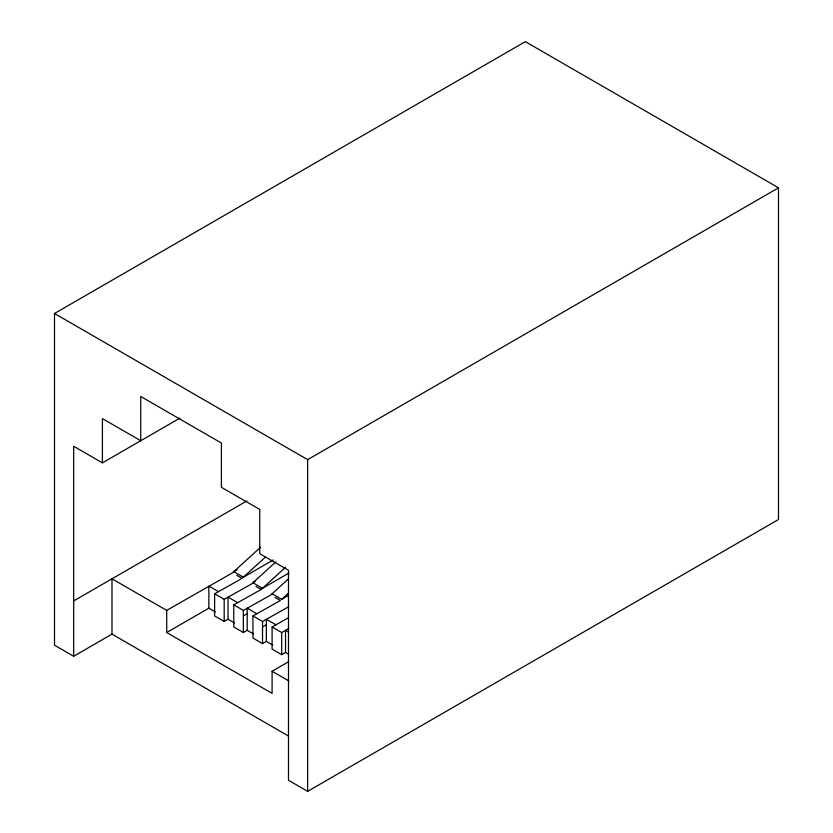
<?xml version="1.0" encoding="UTF-8"?>
<svg xmlns="http://www.w3.org/2000/svg" width="833" height="833" viewBox="0 0 833 833"><rect width="100%" height="100%" fill="white"/><g stroke="black" fill="none" stroke-linecap="round" stroke-linejoin="round"><path stroke-width="1.25" d="M260.667 547.156L232.49 572.844L166.704 610.402L111.986 578.81L111.986 634.132L288.572 736.08M265.446 557.069L242.08 578.373L236.749 575.301M275.983 561.723L251.66 583.902L224.192 599.333L214.612 593.804L214.612 615.931L224.192 621.46L228.023 619.252L234.417 622.938M253.576 633.996L247.193 630.31L243.361 632.528L233.771 626.999L233.771 604.862L261.239 589.441L285.563 567.252M288.426 578.914L270.819 594.97L243.361 610.402L233.771 604.862M272.099 593.804L281.689 599.333L288.405 593.2M54.499 313.489L525.352 41.65L778.501 187.81L778.501 519.511L307.648 791.35L288.489 780.282L288.489 570.293L259.74 553.695L259.74 509.432L221.411 487.305L221.411 443.052L140.735 396.477L140.735 440.73L102.407 418.603L102.407 462.856L73.668 446.259L73.668 656.258L54.499 645.19L54.499 313.489L307.648 459.649L778.501 187.81M102.407 462.856L179.98 418.072M73.668 600.937L246.849 500.956M73.668 656.258L111.986 634.132M237.082 569.762L233.771 571.677L243.361 577.207L273.13 560.015M214.612 593.804L240.956 579.008M166.704 610.402L166.704 632.528L208.864 608.184L215.247 611.87M255.148 581.465L252.94 582.736L262.52 588.275L288.978 572.989M243.361 615.931L247.193 613.713M272.745 645.065L266.352 641.379L262.52 643.586L252.94 638.057L252.94 615.931L280.409 600.499L275.077 597.428M281.689 599.333L288.301 595.512M252.94 615.931L262.52 621.46L288.864 606.663M262.52 626.989L266.352 624.781M288.707 654.29L285.521 652.437L281.689 654.655L272.099 649.126L272.099 626.989L288.312 617.857M272.099 626.989L281.689 632.528L288.895 628.426M166.704 632.528L272.099 693.379L272.099 671.252L288.749 661.641M255.918 586.359L261.239 589.441M218.444 591.586L208.864 586.057L208.864 608.184M237.613 602.655L228.023 597.126L228.023 619.252M256.772 613.713L247.193 608.184L247.193 630.31M275.931 624.781L266.352 619.252L266.352 641.379M288.707 632.153L285.521 630.31L285.521 652.437M272.099 671.252L288.853 680.915M307.648 459.649L307.648 791.35M281.689 632.528L281.689 654.655M262.52 621.46L262.52 643.586M243.361 610.402L243.361 632.528M224.192 599.333L224.192 621.46"/></g></svg>
